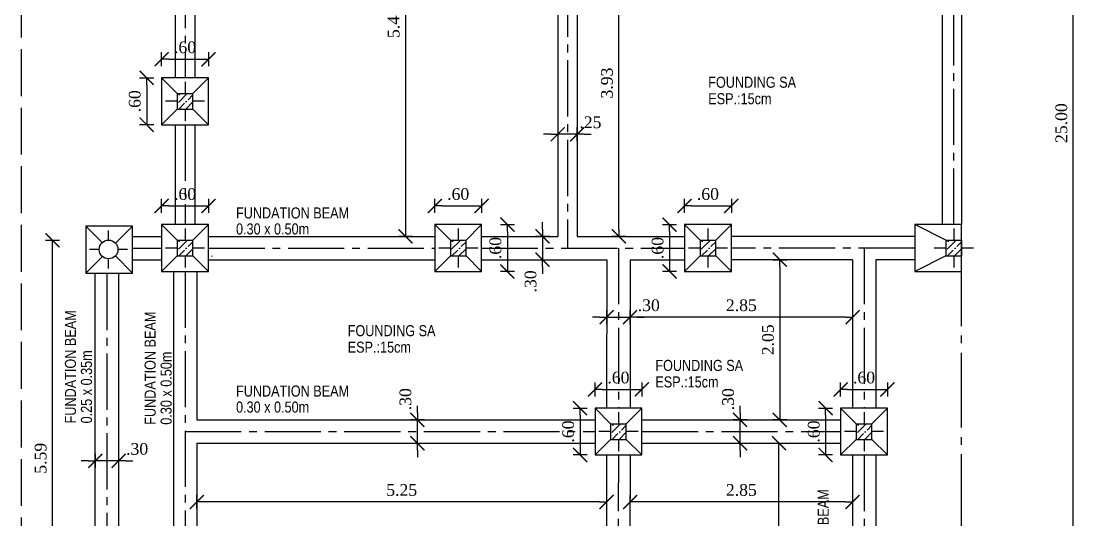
# Model space of a CAD drawing. Header units: millimetres. Extents: x 221 to 543, y -43 to 148.
# Drawn here: x 377.02 to 390.6, y 25.13 to 31.51 of the extents above; entities that cross this region are included whole.
import ezdxf

# ---------------------------------------------------------------- set-up
doc = ezdxf.new("R2010")
doc.units = ezdxf.units.MM
doc.linetypes.add('ACAD_ISO02W100', pattern=[15, 12, -3])
doc.linetypes.add('ACAD_ISO04W100', pattern=[30, 24, -3, 0, -3])
doc.styles.add('COTAS', font='ROMANS', dxfattribs={"width": 0.7})
doc.styles.add('NARROW', font='ARIALN.TTF')
doc.styles.add('PROV', font='times.ttf')
doc.dimstyles.new('COTA-S-S-2-50', dxfattribs={"dimscale": 1.5, "dimtxt": 0.1, "dimasz": 0.06, "dimexe": 0, "dimexo": 0, "dimgap": 0.08, "dimtad": 1, "dimzin": 4, "dimdsep": 46, "dimtxsty": 'COTAS', "dimblk1": 'M2_COTA', "dimblk2": 'M2_COTA', "dimsah": 1, "dimcen": 0.1, "dimse1": 1, "dimse2": 1, "dimclrd": 2, "dimclre": 256, "dimclrt": 6, "dimadec": 0, "dimazin": 0, "dimtfac": 1, "dimtix": 1, "dimtmove": 2, "dimatfit": 3, "dimldrblk": 'M2_COTA', "dimfxl": 1, "dimtolj": 1, "dimtzin": 4, "dimarcsym": 0})

# ---------------------------------------------------------------- blocks, each defined once
blk = doc.blocks.new('M2_COTA')
for p, q in [((-1, 0), (0, 0)), ((0, 1), (0, -1))]:
    blk.add_line(p, q)
at = {"const_width": 0.2}
blk.add_lwpolyline([(-1, -1), (1, 1)], dxfattribs=at)
blk = doc.blocks.new('*D149')
at = {"color": 252, "lineweight": -2, "ltscale": 0.05, "transparency": 16777216}
blk.add_line((390.506, 17.797), (390.506, 42.617), dxfattribs=at)
at = {"layer": 'Defpoints', "color": 0, "ltscale": 0.05, "transparency": 16777216}
for p in [(390.506, 42.707), (390.574, 42.707), (389.882, 17.707)]:
    blk.add_point(p, dxfattribs=at)
at = {"color": 252, "lineweight": -2, "ltscale": 0.05, "transparency": 16777216, "xscale": 0.09, "yscale": 0.09, "zscale": 0.09}
for p, rotation in [((390.506, 42.707), 90), ((390.506, 17.707), 270)]:
    blk.add_blockref('M2_COTA', p, dxfattribs=dict(at, rotation=rotation))
at = {"color": 0, "ltscale": 0.05, "transparency": 16777216, "insert": (390.354, 30.207), "char_height": 0.15, "attachment_point": 5, "rotation": 90, "style": 'PROV'}
blk.add_mtext('\\A1;25.00', dxfattribs=at)
blk = doc.blocks.new('*D150')
at = {"color": 252, "lineweight": -2, "ltscale": 0.05, "transparency": 16777216}
blk.add_line((377.425, 23.211), (377.425, 28.617), dxfattribs=at)
at = {"layer": 'Defpoints', "color": 0, "ltscale": 0.05, "transparency": 16777216}
for p in [(377.425, 28.707), (377.556, 28.707), (377.557, 23.121)]:
    blk.add_point(p, dxfattribs=at)
at = {"color": 252, "lineweight": -2, "ltscale": 0.05, "transparency": 16777216, "xscale": 0.09, "yscale": 0.09, "zscale": 0.09}
for p, rotation in [((377.425, 28.707), 90), ((377.425, 23.121), 270)]:
    blk.add_blockref('M2_COTA', p, dxfattribs=dict(at, rotation=rotation))
at = {"color": 0, "ltscale": 0.05, "transparency": 16777216, "insert": (377.274, 25.914), "char_height": 0.15, "attachment_point": 5, "rotation": 90, "style": 'PROV'}
blk.add_mtext('\\A1;5.59', dxfattribs=at)
blk = doc.blocks.new('*D165')
at = {"color": 252, "lineweight": -2, "ltscale": 0.05, "transparency": 16777216}
blk.add_line((378.632, 30.697), (378.632, 30.277), dxfattribs=at)
at = {"layer": 'Defpoints', "color": 0, "ltscale": 0.05, "transparency": 16777216}
for p in [(378.946, 30.787), (378.632, 30.187), (378.946, 30.187)]:
    blk.add_point(p, dxfattribs=at)
at = {"color": 252, "lineweight": -2, "ltscale": 0.05, "transparency": 16777216, "xscale": 0.09, "yscale": 0.09, "zscale": 0.09}
for p, rotation in [((378.632, 30.787), 90), ((378.632, 30.187), 270)]:
    blk.add_blockref('M2_COTA', p, dxfattribs=dict(at, rotation=rotation))
at = {"color": 0, "ltscale": 0.05, "transparency": 16777216, "insert": (378.48, 30.487), "char_height": 0.15, "attachment_point": 5, "rotation": 90, "style": 'PROV'}
blk.add_mtext('\\A1;.60', dxfattribs=at)
blk = doc.blocks.new('*D166')
at = {"color": 252, "lineweight": -2, "ltscale": 0.05, "transparency": 16777216}
blk.add_line((378.914, 31.025), (379.334, 31.025), dxfattribs=at)
at = {"layer": 'Defpoints', "color": 0, "ltscale": 0.05, "transparency": 16777216}
for p in [(379.424, 31.025), (378.824, 30.787), (379.424, 30.787)]:
    blk.add_point(p, dxfattribs=at)
at = {"color": 252, "lineweight": -2, "ltscale": 0.05, "transparency": 16777216, "xscale": 0.09, "yscale": 0.09, "zscale": 0.09, "rotation": 180}
blk.add_blockref('M2_COTA', (378.824, 31.025), dxfattribs=at)
at = {"color": 252, "lineweight": -2, "ltscale": 0.05, "transparency": 16777216, "xscale": 0.09, "yscale": 0.09, "zscale": 0.09}
blk.add_blockref('M2_COTA', (379.424, 31.025), dxfattribs=at)
at = {"color": 0, "ltscale": 0.05, "transparency": 16777216, "insert": (379.124, 31.177), "char_height": 0.15, "attachment_point": 5, "style": 'PROV'}
blk.add_mtext('\\A1;.60', dxfattribs=at)
blk = doc.blocks.new('*D167')
at = {"color": 252, "lineweight": -2, "ltscale": 0.05, "transparency": 16777216}
blk.add_line((378.914, 29.146), (379.334, 29.146), dxfattribs=at)
at = {"layer": 'Defpoints', "color": 0, "ltscale": 0.05, "transparency": 16777216}
for p in [(379.424, 29.146), (378.824, 28.907), (379.424, 28.907)]:
    blk.add_point(p, dxfattribs=at)
at = {"color": 252, "lineweight": -2, "ltscale": 0.05, "transparency": 16777216, "xscale": 0.09, "yscale": 0.09, "zscale": 0.09, "rotation": 180}
blk.add_blockref('M2_COTA', (378.824, 29.146), dxfattribs=at)
at = {"color": 252, "lineweight": -2, "ltscale": 0.05, "transparency": 16777216, "xscale": 0.09, "yscale": 0.09, "zscale": 0.09}
blk.add_blockref('M2_COTA', (379.424, 29.146), dxfattribs=at)
at = {"color": 0, "ltscale": 0.05, "transparency": 16777216, "insert": (379.124, 29.297), "char_height": 0.15, "attachment_point": 5, "style": 'PROV'}
blk.add_mtext('\\A1;.60', dxfattribs=at)
blk = doc.blocks.new('*D168')
at = {"color": 252, "lineweight": -2, "ltscale": 0.05, "transparency": 16777216}
blk.add_line((383.254, 28.817), (383.254, 28.397), dxfattribs=at)
at = {"layer": 'Defpoints', "color": 0, "ltscale": 0.05, "transparency": 16777216}
for p in [(382.291, 28.907), (382.908, 28.307), (383.254, 28.307)]:
    blk.add_point(p, dxfattribs=at)
at = {"color": 252, "lineweight": -2, "ltscale": 0.05, "transparency": 16777216, "xscale": 0.09, "yscale": 0.09, "zscale": 0.09}
for p, rotation in [((383.254, 28.907), 90), ((383.254, 28.307), 270)]:
    blk.add_blockref('M2_COTA', p, dxfattribs=dict(at, rotation=rotation))
at = {"color": 0, "ltscale": 0.05, "transparency": 16777216, "insert": (383.102, 28.607), "char_height": 0.15, "attachment_point": 5, "rotation": 90, "style": 'PROV'}
blk.add_mtext('\\A1;.60', dxfattribs=at)
blk = doc.blocks.new('*D169')
at = {"color": 252, "lineweight": -2, "ltscale": 0.05, "transparency": 16777216}
blk.add_line((382.414, 29.146), (382.834, 29.146), dxfattribs=at)
at = {"layer": 'Defpoints', "color": 0, "ltscale": 0.05, "transparency": 16777216}
for p in [(382.924, 29.146), (382.324, 28.907), (382.924, 28.907)]:
    blk.add_point(p, dxfattribs=at)
at = {"color": 252, "lineweight": -2, "ltscale": 0.05, "transparency": 16777216, "xscale": 0.09, "yscale": 0.09, "zscale": 0.09, "rotation": 180}
blk.add_blockref('M2_COTA', (382.324, 29.146), dxfattribs=at)
at = {"color": 252, "lineweight": -2, "ltscale": 0.05, "transparency": 16777216, "xscale": 0.09, "yscale": 0.09, "zscale": 0.09}
blk.add_blockref('M2_COTA', (382.924, 29.146), dxfattribs=at)
at = {"color": 0, "ltscale": 0.05, "transparency": 16777216, "insert": (382.624, 29.297), "char_height": 0.15, "attachment_point": 5, "style": 'PROV'}
blk.add_mtext('\\A1;.60', dxfattribs=at)
blk = doc.blocks.new('*D170')
at = {"color": 252, "lineweight": -2, "ltscale": 0.05, "transparency": 16777216}
blk.add_line((385.332, 28.817), (385.332, 28.397), dxfattribs=at)
at = {"layer": 'Defpoints', "color": 0, "ltscale": 0.05, "transparency": 16777216}
for p in [(385.646, 28.907), (385.332, 28.307), (385.646, 28.307)]:
    blk.add_point(p, dxfattribs=at)
at = {"color": 252, "lineweight": -2, "ltscale": 0.05, "transparency": 16777216, "xscale": 0.09, "yscale": 0.09, "zscale": 0.09}
for p, rotation in [((385.332, 28.907), 90), ((385.332, 28.307), 270)]:
    blk.add_blockref('M2_COTA', p, dxfattribs=dict(at, rotation=rotation))
at = {"color": 0, "ltscale": 0.05, "transparency": 16777216, "insert": (385.18, 28.607), "char_height": 0.15, "attachment_point": 5, "rotation": 90, "style": 'PROV'}
blk.add_mtext('\\A1;.60', dxfattribs=at)
blk = doc.blocks.new('*D171')
at = {"color": 252, "lineweight": -2, "ltscale": 0.05, "transparency": 16777216}
blk.add_line((385.614, 29.146), (386.034, 29.146), dxfattribs=at)
at = {"layer": 'Defpoints', "color": 0, "ltscale": 0.05, "transparency": 16777216}
for p in [(386.124, 29.146), (385.524, 28.907), (386.124, 28.907)]:
    blk.add_point(p, dxfattribs=at)
at = {"color": 252, "lineweight": -2, "ltscale": 0.05, "transparency": 16777216, "xscale": 0.09, "yscale": 0.09, "zscale": 0.09, "rotation": 180}
blk.add_blockref('M2_COTA', (385.524, 29.146), dxfattribs=at)
at = {"color": 252, "lineweight": -2, "ltscale": 0.05, "transparency": 16777216, "xscale": 0.09, "yscale": 0.09, "zscale": 0.09}
blk.add_blockref('M2_COTA', (386.124, 29.146), dxfattribs=at)
at = {"color": 0, "ltscale": 0.05, "transparency": 16777216, "insert": (385.824, 29.297), "char_height": 0.15, "attachment_point": 5, "style": 'PROV'}
blk.add_mtext('\\A1;.60', dxfattribs=at)
blk = doc.blocks.new('*D172')
at = {"color": 252, "lineweight": -2, "ltscale": 0.05, "transparency": 16777216}
blk.add_line((384.185, 26.467), (384.185, 26.047), dxfattribs=at)
at = {"layer": 'Defpoints', "color": 0, "ltscale": 0.05, "transparency": 16777216}
for p in [(384.5, 26.557), (384.185, 25.957), (384.5, 25.957)]:
    blk.add_point(p, dxfattribs=at)
at = {"color": 252, "lineweight": -2, "ltscale": 0.05, "transparency": 16777216, "xscale": 0.09, "yscale": 0.09, "zscale": 0.09}
for p, rotation in [((384.185, 26.557), 90), ((384.185, 25.957), 270)]:
    blk.add_blockref('M2_COTA', p, dxfattribs=dict(at, rotation=rotation))
at = {"color": 0, "ltscale": 0.05, "transparency": 16777216, "insert": (384.034, 26.257), "char_height": 0.15, "attachment_point": 5, "rotation": 90, "style": 'PROV'}
blk.add_mtext('\\A1;.60', dxfattribs=at)
blk = doc.blocks.new('*D173')
at = {"color": 252, "lineweight": -2, "ltscale": 0.05, "transparency": 16777216}
blk.add_line((384.467, 26.796), (384.887, 26.796), dxfattribs=at)
at = {"layer": 'Defpoints', "color": 0, "ltscale": 0.05, "transparency": 16777216}
for p in [(384.977, 26.796), (384.377, 26.557), (384.977, 26.557)]:
    blk.add_point(p, dxfattribs=at)
at = {"color": 252, "lineweight": -2, "ltscale": 0.05, "transparency": 16777216, "xscale": 0.09, "yscale": 0.09, "zscale": 0.09, "rotation": 180}
blk.add_blockref('M2_COTA', (384.377, 26.796), dxfattribs=at)
at = {"color": 252, "lineweight": -2, "ltscale": 0.05, "transparency": 16777216, "xscale": 0.09, "yscale": 0.09, "zscale": 0.09}
blk.add_blockref('M2_COTA', (384.977, 26.796), dxfattribs=at)
at = {"color": 0, "ltscale": 0.05, "transparency": 16777216, "insert": (384.677, 26.947), "char_height": 0.15, "attachment_point": 5, "style": 'PROV'}
blk.add_mtext('\\A1;.60', dxfattribs=at)
blk = doc.blocks.new('*D182')
at = {"color": 252, "lineweight": -2, "ltscale": 0.05, "transparency": 16777216}
blk.add_line((387.332, 26.467), (387.332, 26.047), dxfattribs=at)
at = {"layer": 'Defpoints', "color": 0, "ltscale": 0.05, "transparency": 16777216}
for p in [(387.647, 26.557), (387.332, 25.957), (387.647, 25.957)]:
    blk.add_point(p, dxfattribs=at)
at = {"color": 252, "lineweight": -2, "ltscale": 0.05, "transparency": 16777216, "xscale": 0.09, "yscale": 0.09, "zscale": 0.09}
for p, rotation in [((387.332, 26.557), 90), ((387.332, 25.957), 270)]:
    blk.add_blockref('M2_COTA', p, dxfattribs=dict(at, rotation=rotation))
at = {"color": 0, "ltscale": 0.05, "transparency": 16777216, "insert": (387.181, 26.257), "char_height": 0.15, "attachment_point": 5, "rotation": 90, "style": 'PROV'}
blk.add_mtext('\\A1;.60', dxfattribs=at)
blk = doc.blocks.new('*D183')
at = {"color": 252, "lineweight": -2, "ltscale": 0.05, "transparency": 16777216}
blk.add_line((387.614, 26.796), (388.034, 26.796), dxfattribs=at)
at = {"layer": 'Defpoints', "color": 0, "ltscale": 0.05, "transparency": 16777216}
for p in [(388.124, 26.796), (387.524, 26.557), (388.124, 26.557)]:
    blk.add_point(p, dxfattribs=at)
at = {"color": 252, "lineweight": -2, "ltscale": 0.05, "transparency": 16777216, "xscale": 0.09, "yscale": 0.09, "zscale": 0.09, "rotation": 180}
blk.add_blockref('M2_COTA', (387.524, 26.796), dxfattribs=at)
at = {"color": 252, "lineweight": -2, "ltscale": 0.05, "transparency": 16777216, "xscale": 0.09, "yscale": 0.09, "zscale": 0.09}
blk.add_blockref('M2_COTA', (388.124, 26.796), dxfattribs=at)
at = {"color": 0, "ltscale": 0.05, "transparency": 16777216, "insert": (387.824, 26.947), "char_height": 0.15, "attachment_point": 5, "style": 'PROV'}
blk.add_mtext('\\A1;.60', dxfattribs=at)
blk = doc.blocks.new('*D189')
at = {"color": 252, "lineweight": -2, "ltscale": 0.05, "transparency": 16777216}
for p, q in [((383.809, 30.064), (383.719, 30.064)), ((384.149, 30.064), (383.899, 30.064)), ((384.239, 30.064), (384.329, 30.064))]:
    blk.add_line(p, q, dxfattribs=at)
at = {"layer": 'Defpoints', "color": 0, "ltscale": 0.05, "transparency": 16777216}
for p in [(383.899, 30.064), (383.899, 28.757), (384.149, 28.757)]:
    blk.add_point(p, dxfattribs=at)
at = {"color": 252, "lineweight": -2, "ltscale": 0.05, "transparency": 16777216, "xscale": 0.09, "yscale": 0.09, "zscale": 0.09}
blk.add_blockref('M2_COTA', (383.899, 30.064), dxfattribs=at)
at = {"color": 252, "lineweight": -2, "ltscale": 0.05, "transparency": 16777216, "xscale": 0.09, "yscale": 0.09, "zscale": 0.09, "rotation": 180}
blk.add_blockref('M2_COTA', (384.149, 30.064), dxfattribs=at)
at = {"color": 0, "ltscale": 0.05, "transparency": 16777216, "insert": (384.318, 30.216), "char_height": 0.15, "attachment_point": 5, "style": 'PROV'}
blk.add_mtext('\\A1;.25', dxfattribs=at)
blk = doc.blocks.new('*D190')
at = {"color": 252, "lineweight": -2, "ltscale": 0.05, "transparency": 16777216}
blk.add_line((384.683, 28.847), (384.683, 32.592), dxfattribs=at)
at = {"layer": 'Defpoints', "color": 0, "ltscale": 0.05, "transparency": 16777216}
for p in [(384.149, 32.682), (384.683, 32.682), (384.149, 28.757)]:
    blk.add_point(p, dxfattribs=at)
at = {"color": 252, "lineweight": -2, "ltscale": 0.05, "transparency": 16777216, "xscale": 0.09, "yscale": 0.09, "zscale": 0.09}
for p, rotation in [((384.683, 32.682), 90), ((384.683, 28.757), 270)]:
    blk.add_blockref('M2_COTA', p, dxfattribs=dict(at, rotation=rotation))
at = {"color": 0, "ltscale": 0.05, "transparency": 16777216, "insert": (384.531, 30.72), "char_height": 0.15, "attachment_point": 5, "rotation": 90, "style": 'PROV'}
blk.add_mtext('\\A1;3.93', dxfattribs=at)
blk = doc.blocks.new('*D193')
at = {"color": 252, "lineweight": -2, "ltscale": 0.05, "transparency": 16777216}
for p, q in [((383.704, 28.847), (383.704, 28.937)), ((383.704, 28.757), (383.704, 28.457)), ((383.704, 28.367), (383.704, 28.277))]:
    blk.add_line(p, q, dxfattribs=at)
at = {"layer": 'Defpoints', "color": 0, "ltscale": 0.05, "transparency": 16777216}
for p in [(383.899, 28.757), (383.704, 28.457), (383.726, 28.457)]:
    blk.add_point(p, dxfattribs=at)
at = {"color": 252, "lineweight": -2, "ltscale": 0.05, "transparency": 16777216, "xscale": 0.09, "yscale": 0.09, "zscale": 0.09}
for p, rotation in [((383.704, 28.757), 270), ((383.704, 28.457), 90)]:
    blk.add_blockref('M2_COTA', p, dxfattribs=dict(at, rotation=rotation))
at = {"color": 0, "ltscale": 0.05, "transparency": 16777216, "insert": (383.552, 28.18), "char_height": 0.15, "attachment_point": 5, "rotation": 90, "style": 'PROV'}
blk.add_mtext('\\A1;.30', dxfattribs=at)
blk = doc.blocks.new('*D194')
at = {"color": 252, "lineweight": -2, "ltscale": 0.05, "transparency": 16777216}
for p, q in [((384.436, 27.722), (384.346, 27.722)), ((384.526, 27.722), (384.826, 27.722)), ((384.916, 27.722), (385.006, 27.722))]:
    blk.add_line(p, q, dxfattribs=at)
at = {"layer": 'Defpoints', "color": 0, "ltscale": 0.05, "transparency": 16777216}
for p in [(384.826, 27.722), (384.526, 26.824), (384.826, 26.824)]:
    blk.add_point(p, dxfattribs=at)
at = {"color": 252, "lineweight": -2, "ltscale": 0.05, "transparency": 16777216, "xscale": 0.09, "yscale": 0.09, "zscale": 0.09}
blk.add_blockref('M2_COTA', (384.526, 27.722), dxfattribs=at)
at = {"color": 252, "lineweight": -2, "ltscale": 0.05, "transparency": 16777216, "xscale": 0.09, "yscale": 0.09, "zscale": 0.09, "rotation": 180}
blk.add_blockref('M2_COTA', (384.826, 27.722), dxfattribs=at)
at = {"color": 0, "ltscale": 0.05, "transparency": 16777216, "insert": (385.066, 27.873), "char_height": 0.15, "attachment_point": 5, "style": 'PROV'}
blk.add_mtext('\\A1;.30', dxfattribs=at)
blk = doc.blocks.new('*D195')
at = {"color": 252, "lineweight": -2, "ltscale": 0.05, "transparency": 16777216}
for p, q in [((386.236, 26.497), (386.236, 26.587)), ((386.236, 26.107), (386.236, 26.407)), ((386.236, 26.017), (386.236, 25.927))]:
    blk.add_line(p, q, dxfattribs=at)
at = {"layer": 'Defpoints', "color": 0, "ltscale": 0.05, "transparency": 16777216}
for p in [(386.236, 26.407), (386.251, 26.407), (386.251, 26.107)]:
    blk.add_point(p, dxfattribs=at)
at = {"color": 252, "lineweight": -2, "ltscale": 0.05, "transparency": 16777216, "xscale": 0.09, "yscale": 0.09, "zscale": 0.09}
for p, rotation in [((386.236, 26.407), 270), ((386.236, 26.107), 90)]:
    blk.add_blockref('M2_COTA', p, dxfattribs=dict(at, rotation=rotation))
at = {"color": 0, "ltscale": 0.05, "transparency": 16777216, "insert": (386.084, 26.671), "char_height": 0.15, "attachment_point": 5, "rotation": 90, "style": 'PROV'}
blk.add_mtext('\\A1;.30', dxfattribs=at)
blk = doc.blocks.new('*D198')
at = {"color": 252, "lineweight": -2, "ltscale": 0.05, "transparency": 16777216}
for p, q in [((382.101, 26.497), (382.101, 26.587)), ((382.101, 26.107), (382.101, 26.407)), ((382.101, 26.017), (382.101, 25.927))]:
    blk.add_line(p, q, dxfattribs=at)
at = {"layer": 'Defpoints', "color": 0, "ltscale": 0.05, "transparency": 16777216}
for p in [(382.101, 26.407), (382.116, 26.407), (382.116, 26.107)]:
    blk.add_point(p, dxfattribs=at)
at = {"color": 252, "lineweight": -2, "ltscale": 0.05, "transparency": 16777216, "xscale": 0.09, "yscale": 0.09, "zscale": 0.09}
for p, rotation in [((382.101, 26.407), 270), ((382.101, 26.107), 90)]:
    blk.add_blockref('M2_COTA', p, dxfattribs=dict(at, rotation=rotation))
at = {"color": 0, "ltscale": 0.05, "transparency": 16777216, "insert": (381.949, 26.671), "char_height": 0.15, "attachment_point": 5, "rotation": 90, "style": 'PROV'}
blk.add_mtext('\\A1;.30', dxfattribs=at)
blk = doc.blocks.new('*D201')
at = {"color": 252, "lineweight": -2, "ltscale": 0.05, "transparency": 16777216}
for p, q in [((377.884, 25.881), (377.794, 25.881)), ((378.274, 25.881), (377.974, 25.881)), ((378.364, 25.881), (378.454, 25.881))]:
    blk.add_line(p, q, dxfattribs=at)
at = {"layer": 'Defpoints', "color": 0, "ltscale": 0.05, "transparency": 16777216}
for p in [(377.974, 25.881), (377.974, 25.881), (378.274, 25.881)]:
    blk.add_point(p, dxfattribs=at)
at = {"color": 252, "lineweight": -2, "ltscale": 0.05, "transparency": 16777216, "xscale": 0.09, "yscale": 0.09, "zscale": 0.09}
blk.add_blockref('M2_COTA', (377.974, 25.881), dxfattribs=at)
at = {"color": 252, "lineweight": -2, "ltscale": 0.05, "transparency": 16777216, "xscale": 0.09, "yscale": 0.09, "zscale": 0.09, "rotation": 180}
blk.add_blockref('M2_COTA', (378.274, 25.881), dxfattribs=at)
at = {"color": 0, "ltscale": 0.05, "transparency": 16777216, "insert": (378.51, 26.033), "char_height": 0.15, "attachment_point": 5, "style": 'PROV'}
blk.add_mtext('\\A1;.30', dxfattribs=at)
blk = doc.blocks.new('*D202')
at = {"color": 252, "lineweight": -2, "ltscale": 0.05, "transparency": 16777216}
blk.add_line((381.949, 34.142), (381.949, 28.847), dxfattribs=at)
at = {"layer": 'Defpoints', "color": 0, "ltscale": 0.05, "transparency": 16777216}
for p in [(381.487, 34.232), (380.874, 28.757), (381.949, 28.757)]:
    blk.add_point(p, dxfattribs=at)
at = {"color": 252, "lineweight": -2, "ltscale": 0.05, "transparency": 16777216, "xscale": 0.09, "yscale": 0.09, "zscale": 0.09}
for p, rotation in [((381.949, 34.232), 90), ((381.949, 28.757), 270)]:
    blk.add_blockref('M2_COTA', p, dxfattribs=dict(at, rotation=rotation))
at = {"color": 0, "ltscale": 0.05, "transparency": 16777216, "insert": (381.798, 31.495), "char_height": 0.15, "attachment_point": 5, "rotation": 90, "style": 'PROV'}
blk.add_mtext('\\A1;5.48', dxfattribs=at)
blk = doc.blocks.new('*D206')
at = {"color": 252, "lineweight": -2, "ltscale": 0.05, "transparency": 16777216}
blk.add_line((386.745, 28.367), (386.745, 26.497), dxfattribs=at)
at = {"layer": 'Defpoints', "color": 0, "ltscale": 0.05, "transparency": 16777216}
for p in [(387.977, 28.457), (386.146, 26.407), (386.745, 26.407)]:
    blk.add_point(p, dxfattribs=at)
at = {"color": 252, "lineweight": -2, "ltscale": 0.05, "transparency": 16777216, "xscale": 0.09, "yscale": 0.09, "zscale": 0.09}
for p, rotation in [((386.745, 28.457), 90), ((386.745, 26.407), 270)]:
    blk.add_blockref('M2_COTA', p, dxfattribs=dict(at, rotation=rotation))
at = {"color": 0, "ltscale": 0.05, "transparency": 16777216, "insert": (386.594, 27.432), "char_height": 0.15, "attachment_point": 5, "rotation": 90, "style": 'PROV'}
blk.add_mtext('\\A1;2.05', dxfattribs=at)
blk = doc.blocks.new('*D207')
at = {"color": 252, "lineweight": -2, "ltscale": 0.05, "transparency": 16777216}
blk.add_line((387.587, 27.722), (384.916, 27.722), dxfattribs=at)
at = {"layer": 'Defpoints', "color": 0, "ltscale": 0.05, "transparency": 16777216}
for p in [(384.826, 27.722), (384.826, 27.632), (387.677, 27.699)]:
    blk.add_point(p, dxfattribs=at)
at = {"color": 252, "lineweight": -2, "ltscale": 0.05, "transparency": 16777216, "xscale": 0.09, "yscale": 0.09, "zscale": 0.09, "rotation": 180}
blk.add_blockref('M2_COTA', (384.826, 27.722), dxfattribs=at)
at = {"color": 252, "lineweight": -2, "ltscale": 0.05, "transparency": 16777216, "xscale": 0.09, "yscale": 0.09, "zscale": 0.09}
blk.add_blockref('M2_COTA', (387.677, 27.722), dxfattribs=at)
at = {"color": 0, "ltscale": 0.05, "transparency": 16777216, "insert": (386.252, 27.873), "char_height": 0.15, "attachment_point": 5, "style": 'PROV'}
blk.add_mtext('\\A1;2.85', dxfattribs=at)
blk = doc.blocks.new('*D208')
at = {"color": 252, "lineweight": -2, "ltscale": 0.05, "transparency": 16777216}
blk.add_line((387.587, 25.355), (384.916, 25.355), dxfattribs=at)
at = {"layer": 'Defpoints', "color": 0, "ltscale": 0.05, "transparency": 16777216}
for p in [(384.826, 25.957), (387.677, 25.957), (384.826, 25.355)]:
    blk.add_point(p, dxfattribs=at)
at = {"color": 252, "lineweight": -2, "ltscale": 0.05, "transparency": 16777216, "xscale": 0.09, "yscale": 0.09, "zscale": 0.09, "rotation": 180}
blk.add_blockref('M2_COTA', (384.826, 25.355), dxfattribs=at)
at = {"color": 252, "lineweight": -2, "ltscale": 0.05, "transparency": 16777216, "xscale": 0.09, "yscale": 0.09, "zscale": 0.09}
blk.add_blockref('M2_COTA', (387.677, 25.355), dxfattribs=at)
at = {"color": 0, "ltscale": 0.05, "transparency": 16777216, "insert": (386.252, 25.507), "char_height": 0.15, "attachment_point": 5, "style": 'PROV'}
blk.add_mtext('\\A1;2.85', dxfattribs=at)
blk = doc.blocks.new('*D209')
at = {"color": 252, "lineweight": -2, "ltscale": 0.05, "transparency": 16777216}
blk.add_line((384.436, 25.355), (379.364, 25.355), dxfattribs=at)
at = {"layer": 'Defpoints', "color": 0, "ltscale": 0.05, "transparency": 16777216}
for p in [(379.274, 26.107), (384.526, 25.957), (379.274, 25.355)]:
    blk.add_point(p, dxfattribs=at)
at = {"color": 252, "lineweight": -2, "ltscale": 0.05, "transparency": 16777216, "xscale": 0.09, "yscale": 0.09, "zscale": 0.09, "rotation": 180}
blk.add_blockref('M2_COTA', (379.274, 25.355), dxfattribs=at)
at = {"color": 252, "lineweight": -2, "ltscale": 0.05, "transparency": 16777216, "xscale": 0.09, "yscale": 0.09, "zscale": 0.09}
blk.add_blockref('M2_COTA', (384.526, 25.355), dxfattribs=at)
at = {"color": 0, "ltscale": 0.05, "transparency": 16777216, "insert": (381.9, 25.507), "char_height": 0.15, "attachment_point": 5, "style": 'PROV'}
blk.add_mtext('\\A1;5.25', dxfattribs=at)
blk = doc.blocks.new('*D210')
at = {"color": 252, "lineweight": -2, "ltscale": 0.05, "transparency": 16777216}
blk.add_line((386.734, 21.092), (386.734, 26.017), dxfattribs=at)
at = {"layer": 'Defpoints', "color": 0, "ltscale": 0.05, "transparency": 16777216}
for p in [(386.251, 26.107), (386.734, 26.107), (386.25, 21.002)]:
    blk.add_point(p, dxfattribs=at)
at = {"color": 252, "lineweight": -2, "ltscale": 0.05, "transparency": 16777216, "xscale": 0.09, "yscale": 0.09, "zscale": 0.09}
for p, rotation in [((386.734, 26.107), 90), ((386.734, 21.002), 270)]:
    blk.add_blockref('M2_COTA', p, dxfattribs=dict(at, rotation=rotation))
at = {"color": 0, "ltscale": 0.05, "transparency": 16777216, "insert": (386.582, 23.555), "char_height": 0.15, "attachment_point": 5, "rotation": 90, "style": 'PROV'}
blk.add_mtext('\\A1;5.11', dxfattribs=at)

msp = doc.modelspace()

# ---------------------------------------------------------------- hatches: boundary and pattern name
h = msp.add_hatch()
h.set_pattern_fill('ANSI36', color=252, scale=0.02, style=0)
h.set_pattern_definition([(45, (87.42752, -96.26146), (0.03367596, 0.123478522), [0.15875, -0.03175, 0, -0.03175])])
h.paths.add_polyline_path([(379.224, 30.587), (379.024, 30.587), (379.024, 30.387), (379.224, 30.387)])
h = msp.add_hatch()
h.set_pattern_fill('ANSI36', color=252, scale=0.02, style=0)
h.set_pattern_definition([(45, (87.42752, -98.140956), (0.03367596, 0.123478522), [0.15875, -0.03175, 0, -0.03175])])
h.paths.add_polyline_path([(379.224, 28.707), (379.024, 28.707), (379.024, 28.507), (379.224, 28.507)])
h = msp.add_hatch()
h.set_pattern_fill('ANSI36', color=252, scale=0.02, style=0)
h.set_pattern_definition([(45, (90.92752, -98.140956), (0.03367596, 0.123478522), [0.15875, -0.03175, 0, -0.03175])])
h.paths.add_polyline_path([(382.724, 28.707), (382.524, 28.707), (382.524, 28.507), (382.724, 28.507)])
h = msp.add_hatch()
h.set_pattern_fill('ANSI36', color=252, scale=0.02, style=0)
h.set_pattern_definition([(45, (94.12752, -98.140956), (0.03367596, 0.123478522), [0.15875, -0.03175, 0, -0.03175])])
h.paths.add_polyline_path([(385.924, 28.707), (385.724, 28.707), (385.724, 28.507), (385.924, 28.507)])
h = msp.add_hatch()
h.set_pattern_fill('ANSI36', color=252, scale=0.02, style=0)
h.set_pattern_definition([(45, (97.27752, -98.140956), (0.03367596, 0.123478522), [0.15875, -0.03175, 0, -0.03175])])
h.paths.add_polyline_path([(389.074, 28.707), (388.874, 28.707), (388.874, 28.507), (389.074, 28.507)])
h = msp.add_hatch()
h.set_pattern_fill('ANSI36', color=252, scale=0.02, style=0)
h.set_pattern_definition([(45, (92.98093, -100.490956), (0.03367596, 0.123478522), [0.15875, -0.03175, 0, -0.03175])])
h.paths.add_polyline_path([(384.777, 26.357), (384.577, 26.357), (384.577, 26.157), (384.777, 26.157)])
h = msp.add_hatch()
h.set_pattern_fill('ANSI36', color=252, scale=0.02, style=0)
h.set_pattern_definition([(45, (96.12788, -100.490956), (0.03367596, 0.123478522), [0.15875, -0.03175, 0, -0.03175])])
h.paths.add_polyline_path([(387.924, 26.357), (387.724, 26.357), (387.724, 26.157), (387.924, 26.157)])

# ---------------------------------------------------------------- linework, layer by layer
at = {"color": 252, "linetype": 'ACAD_ISO02W100', "ltscale": 0.05}
msp.add_line((377.024, 43.904), (377.024, 21.23), dxfattribs=at)
at = {"color": 2}
for p, q in [((383.899, 34.073), (383.899, 28.757)), ((378.999, 33.165), (378.999, 30.787)), ((379.249, 33.165), (379.249, 30.787)), ((389.074, 32.907), (389.074, 28.907)), ((384.149, 32.682), (384.149, 28.757)), ((388.824, 32.507), (388.824, 28.907)), ((378.999, 30.187), (378.999, 28.907)), ((379.249, 30.187), (379.249, 28.907)), ((378.451, 28.757), (378.824, 28.757)), ((379.424, 28.757), (382.324, 28.757)), ((382.924, 28.757), (383.899, 28.757)), ((384.149, 28.757), (385.524, 28.757)), ((388.474, 28.757), (386.124, 28.757)), ((384.527, 28.607), (384.527, 28.607)), ((378.451, 28.457), (378.824, 28.457)), ((379.424, 28.457), (382.324, 28.457)), ((382.924, 28.457), (384.527, 28.457)), ((384.527, 28.457), (384.526, 26.557)), ((384.827, 28.457), (384.826, 26.557)), ((384.827, 28.457), (385.524, 28.457)), ((387.677, 28.457), (386.124, 28.457)), ((387.677, 28.457), (387.677, 26.557)), ((387.977, 28.457), (387.977, 26.557)), ((388.474, 28.457), (387.977, 28.457)), ((377.974, 23.476), (377.974, 28.286)), ((378.274, 23.476), (378.274, 28.286)), ((378.974, 28.307), (378.974, 24.015)), ((379.274, 28.307), (379.274, 26.407)), ((379.274, 26.407), (384.377, 26.407)), ((384.977, 26.407), (387.524, 26.407)), ((379.274, 26.107), (384.377, 26.107)), ((379.274, 26.107), (379.274, 24.015)), ((384.977, 26.107), (387.524, 26.107)), ((384.526, 25.957), (384.523, 21.107)), ((384.826, 25.957), (384.823, 21.107)), ((387.677, 25.957), (387.677, 23.557)), ((387.977, 25.957), (387.977, 23.557))]:
    msp.add_line(p, q, dxfattribs=at)
at = {"color": 252, "linetype": 'ACAD_ISO04W100', "ltscale": 0.03}
for p, q in [((384.024, 34.073), (384.024, 28.607)), ((379.124, 33.165), (379.124, 30.787)), ((388.974, 28.907), (388.974, 32.507)), ((379.124, 30.187), (379.124, 28.907)), ((378.451, 28.607), (378.824, 28.607)), ((379.424, 28.607), (382.324, 28.607)), ((382.924, 28.607), (385.524, 28.607)), ((384.677, 28.607), (384.677, 26.557)), ((388.474, 28.607), (386.124, 28.607)), ((387.827, 28.607), (387.827, 26.557)), ((378.124, 23.476), (378.124, 28.286)), ((379.124, 28.307), (379.124, 24.015)), ((379.124, 26.257), (384.377, 26.257)), ((384.977, 26.257), (387.524, 26.257)), ((384.676, 25.957), (384.673, 21.107)), ((387.827, 25.957), (387.827, 23.557))]:
    msp.add_line(p, q, dxfattribs=at)
at = {"color": 4}
for p, q in [((378.824, 30.787), (378.824, 30.187)), ((379.424, 30.787), (378.824, 30.787)), ((379.024, 30.587), (378.824, 30.787)), ((379.224, 30.587), (379.424, 30.787)), ((379.424, 30.187), (379.424, 30.787)), ((379.024, 30.587), (379.224, 30.587)), ((379.024, 30.587), (379.024, 30.387)), ((379.224, 30.387), (379.224, 30.587)), ((379.024, 30.387), (378.824, 30.187)), ((379.024, 30.387), (379.224, 30.387)), ((379.224, 30.387), (379.424, 30.187)), ((378.824, 30.187), (379.424, 30.187)), ((377.851, 28.886), (377.851, 28.286)), ((378.451, 28.886), (377.851, 28.886)), ((378.061, 28.677), (377.851, 28.886)), ((378.234, 28.669), (378.451, 28.886)), ((378.451, 28.286), (378.451, 28.886)), ((378.824, 28.907), (378.824, 28.307)), ((379.424, 28.907), (378.824, 28.907)), ((379.024, 28.707), (378.824, 28.907)), ((379.224, 28.707), (379.424, 28.907)), ((379.424, 28.307), (379.424, 28.907)), ((382.324, 28.907), (382.324, 28.307)), ((382.924, 28.907), (382.324, 28.907)), ((382.524, 28.707), (382.324, 28.907)), ((382.724, 28.707), (382.924, 28.907)), ((382.924, 28.307), (382.924, 28.907)), ((385.524, 28.907), (385.524, 28.307)), ((386.124, 28.907), (385.524, 28.907)), ((385.724, 28.707), (385.524, 28.907)), ((385.924, 28.707), (386.124, 28.907)), ((386.124, 28.307), (386.124, 28.907)), ((388.474, 28.907), (388.474, 28.307)), ((389.074, 28.907), (388.474, 28.907)), ((388.874, 28.707), (388.474, 28.907)), ((389.074, 28.707), (389.074, 28.907)), ((379.024, 28.707), (379.224, 28.707)), ((379.024, 28.707), (379.024, 28.507)), ((379.224, 28.507), (379.224, 28.707)), ((382.524, 28.707), (382.724, 28.707)), ((382.524, 28.707), (382.524, 28.507)), ((382.724, 28.507), (382.724, 28.707)), ((385.724, 28.707), (385.924, 28.707)), ((385.724, 28.707), (385.724, 28.507)), ((385.924, 28.507), (385.924, 28.707)), ((388.874, 28.707), (389.074, 28.707)), ((388.874, 28.707), (388.874, 28.507)), ((389.074, 28.707), (389.074, 28.507)), ((389.074, 28.507), (389.074, 28.707)), ((378.064, 28.499), (377.851, 28.286)), ((378.231, 28.507), (378.451, 28.286)), ((379.024, 28.507), (378.824, 28.307)), ((379.024, 28.507), (379.224, 28.507)), ((379.224, 28.507), (379.424, 28.307)), ((382.524, 28.507), (382.324, 28.307)), ((382.524, 28.507), (382.724, 28.507)), ((382.724, 28.507), (382.924, 28.307)), ((385.724, 28.507), (385.524, 28.307)), ((385.724, 28.507), (385.924, 28.507)), ((385.924, 28.507), (386.124, 28.307)), ((388.874, 28.507), (388.474, 28.307)), ((388.874, 28.507), (389.074, 28.507)), ((389.074, 28.307), (389.074, 28.507)), ((377.851, 28.286), (378.451, 28.286)), ((378.824, 28.307), (379.424, 28.307)), ((382.324, 28.307), (382.924, 28.307)), ((385.524, 28.307), (386.124, 28.307)), ((388.474, 28.307), (389.074, 28.307)), ((384.377, 26.557), (384.377, 25.957)), ((384.977, 26.557), (384.377, 26.557)), ((384.577, 26.357), (384.377, 26.557)), ((384.777, 26.357), (384.977, 26.557)), ((384.977, 25.957), (384.977, 26.557)), ((387.524, 26.557), (387.524, 25.957)), ((388.124, 26.557), (387.524, 26.557)), ((387.724, 26.357), (387.524, 26.557)), ((387.924, 26.357), (388.124, 26.557)), ((388.124, 25.957), (388.124, 26.557)), ((384.577, 26.357), (384.777, 26.357)), ((384.577, 26.357), (384.577, 26.157)), ((384.777, 26.157), (384.777, 26.357)), ((387.724, 26.357), (387.924, 26.357)), ((387.724, 26.357), (387.724, 26.157)), ((387.924, 26.157), (387.924, 26.357)), ((384.577, 26.157), (384.377, 25.957)), ((384.577, 26.157), (384.777, 26.157)), ((384.777, 26.157), (384.977, 25.957)), ((387.724, 26.157), (387.524, 25.957)), ((387.724, 26.157), (387.924, 26.157)), ((387.924, 26.157), (388.124, 25.957)), ((384.377, 25.957), (384.977, 25.957)), ((387.524, 25.957), (388.124, 25.957))]:
    msp.add_line(p, q, dxfattribs=at)
at = {"color": 251}
for p, q in [((379.124, 30.737), (379.124, 30.587)), ((379.024, 30.487), (378.874, 30.487)), ((379.375, 30.487), (379.225, 30.487)), ((379.124, 30.387), (379.124, 30.236)), ((378.144, 28.707), (378.144, 28.83)), ((379.124, 28.857), (379.124, 28.707)), ((382.624, 28.857), (382.624, 28.707)), ((385.824, 28.857), (385.824, 28.707)), ((388.974, 28.857), (388.974, 28.707)), ((378.024, 28.589), (377.901, 28.589)), ((378.387, 28.589), (378.264, 28.589)), ((379.024, 28.607), (378.874, 28.607)), ((379.375, 28.607), (379.225, 28.607)), ((382.524, 28.607), (382.374, 28.607)), ((382.874, 28.607), (382.724, 28.607)), ((385.724, 28.607), (385.574, 28.607)), ((386.075, 28.607), (385.925, 28.607)), ((388.874, 28.607), (388.724, 28.607)), ((389.225, 28.607), (389.075, 28.607)), ((378.144, 28.346), (378.144, 28.469)), ((379.124, 28.507), (379.124, 28.357)), ((379.472, 28.499), (379.472, 28.507)), ((382.624, 28.507), (382.624, 28.357)), ((385.824, 28.507), (385.824, 28.357)), ((388.974, 28.507), (388.974, 28.357)), ((384.677, 26.507), (384.677, 26.357)), ((387.824, 26.507), (387.824, 26.357)), ((384.577, 26.257), (384.427, 26.257)), ((384.928, 26.257), (384.777, 26.257)), ((387.724, 26.257), (387.574, 26.257)), ((388.075, 26.257), (387.924, 26.257)), ((384.677, 26.157), (384.677, 26.007)), ((387.824, 26.157), (387.824, 26.007))]:
    msp.add_line(p, q, dxfattribs=at)
at = {"color": 252, "linetype": 'ACAD_ISO04W100', "ltscale": 0.04}
msp.add_line((389.074, 17.207), (389.074, 28.307), dxfattribs=at)
at = {"color": 4}
msp.add_circle((378.144, 28.589), 0.12, dxfattribs=at)

# ---------------------------------------------------------------- texts
at = {"color": 0, "style": 'NARROW'}
for s, height, p in [('FOUNDING SA', 0.14142, (385.828, 30.66)), ('ESP.:15cm', 0.1414, (385.828, 30.449)), ('FUNDATION BEAM', 0.14142, (379.777, 28.986)), ('0.30 x 0.50m', 0.14142, (379.777, 28.781)), ('FOUNDING SA', 0.14142, (381.208, 27.478)), ('ESP.:15cm', 0.1414, (381.208, 27.267)), ('FOUNDING SA', 0.14142, (385.15, 27.033)), ('ESP.:15cm', 0.1414, (385.15, 26.822)), ('FUNDATION BEAM', 0.14142, (379.777, 26.705)), ('0.30 x 0.50m', 0.14142, (379.777, 26.5))]:
    msp.add_text(s, height=height, dxfattribs=at).set_placement(p)
for s, p in [('FUNDATION BEAM', (377.726, 26.361)), ('FUNDATION BEAM', (378.747, 26.344)), ('0.25 x 0.35m', (377.931, 26.361)), ('0.30 x 0.50m', (378.952, 26.344)), ('FUNDATION BEAM', (387.373, 24.068))]:
    msp.add_text(s, height=0.14142, rotation=90, dxfattribs=at).set_placement(p)

# ---------------------------------------------------------------- dimensions: what is measured, and where the dimension line sits
at = {"ltscale": 0.05}
for base, p1, p2, picture, middle in [((390.506, 42.707), (389.882, 17.707), (390.574, 42.707), '*D149', (390.354, 30.207)), ((381.949029027, 28.757127801), (381.486514258, 34.232127801), (380.874014258, 28.757127801), '*D202', (381.797514968, 31.494627801)), ((384.682723814, 32.682127801), (384.149014258, 28.757127801), (384.149014258, 32.682127801), '*D190', (384.531209755, 30.719627801)), ((378.632, 30.187), (378.946, 30.787), (378.946, 30.187), '*D165', (378.48, 30.487)), ((383.254, 28.307), (382.291, 28.907), (382.908, 28.307), '*D168', (383.102, 28.607)), ((385.332, 28.307), (385.646, 28.907), (385.646, 28.307), '*D170', (385.18, 28.607)), ((377.425, 28.707), (377.557, 23.121), (377.556, 28.707), '*D150', (377.274, 25.914)), ((386.745, 26.407), (387.977, 28.457), (386.146, 26.407), '*D206', (386.594, 27.432)), ((384.185, 25.957), (384.5, 26.557), (384.5, 25.957), '*D172', (384.034, 26.257)), ((387.332, 25.957), (387.647, 26.557), (387.647, 25.957), '*D182', (387.181, 26.257)), ((386.733663097, 26.107127801), (386.24966758, 21.002127801), (386.250898301, 26.107127801), '*D210', (386.582149038, 23.554627801))]:
    dim = msp.add_linear_dim(base=base, p1=p1, p2=p2, angle=90, dimstyle='COTA-S-S-2-50', override={"dimgap": 0.05, "dimpost": '<>', "dimtxsty": 'PROV', "dimclrd": 252, "dimclrt": 0}, dxfattribs=at)
    dim.commit()
    dim.dimension.update_dxf_attribs({"geometry": picture, "text_midpoint": middle})
for base, p1, p2, picture, middle in [((379.424, 31.025), (378.824, 30.787), (379.424, 30.787), '*D166', (379.124, 31.177)), ((379.424, 29.146), (378.824, 28.907), (379.424, 28.907), '*D167', (379.124, 29.297)), ((382.924, 29.146), (382.324, 28.907), (382.924, 28.907), '*D169', (382.624, 29.297)), ((386.124, 29.146), (385.524, 28.907), (386.124, 28.907), '*D171', (385.824, 29.297)), ((384.826, 27.722), (387.677, 27.699), (384.826, 27.632), '*D207', (386.252, 27.873)), ((384.977, 26.796), (384.377, 26.557), (384.977, 26.557), '*D173', (384.677, 26.947)), ((388.124, 26.796), (387.524, 26.557), (388.124, 26.557), '*D183', (387.824, 26.947)), ((379.274, 25.355), (384.526, 25.957), (379.274, 26.107), '*D209', (381.9, 25.507)), ((384.826, 25.355), (387.677, 25.957), (384.826, 25.957), '*D208', (386.252, 25.507))]:
    dim = msp.add_linear_dim(base=base, p1=p1, p2=p2, dimstyle='COTA-S-S-2-50', override={"dimgap": 0.05, "dimpost": '<>', "dimtxsty": 'PROV', "dimclrd": 252, "dimclrt": 0}, dxfattribs=at)
    dim.commit()
    dim.dimension.update_dxf_attribs({"geometry": picture, "text_midpoint": middle})
for base, p1, p2, picture, middle in [((383.899, 30.064), (384.149, 28.757), (383.899, 28.757), '*D189', (384.318, 30.216)), ((384.826, 27.722), (384.526, 26.824), (384.826, 26.824), '*D194', (385.066, 27.873)), ((377.974, 25.881), (378.274, 25.881), (377.974, 25.881), '*D201', (378.51, 26.033))]:
    dim = msp.add_linear_dim(base=base, p1=p1, p2=p2, dimstyle='COTA-S-S-2-50', override={"dimgap": 0.05, "dimpost": '<>', "dimtxsty": 'PROV', "dimclrd": 252, "dimclrt": 0}, dxfattribs=at)
    dim.commit()
    dim.dimension.update_dxf_attribs({"geometry": picture, "text_midpoint": middle, "dimtype": 160})
for base, p1, p2, picture, middle in [((383.704, 28.457), (383.899, 28.757), (383.726, 28.457), '*D193', (383.552, 28.18)), ((382.101, 26.407), (382.116, 26.107), (382.116, 26.407), '*D198', (381.949, 26.671)), ((386.236, 26.407), (386.251, 26.107), (386.251, 26.407), '*D195', (386.084, 26.671))]:
    dim = msp.add_linear_dim(base=base, p1=p1, p2=p2, angle=90, dimstyle='COTA-S-S-2-50', override={"dimgap": 0.05, "dimpost": '<>', "dimtxsty": 'PROV', "dimclrd": 252, "dimclrt": 0}, dxfattribs=at)
    dim.commit()
    dim.dimension.update_dxf_attribs({"geometry": picture, "text_midpoint": middle, "dimtype": 160})

doc.saveas('drawing.dxf')
